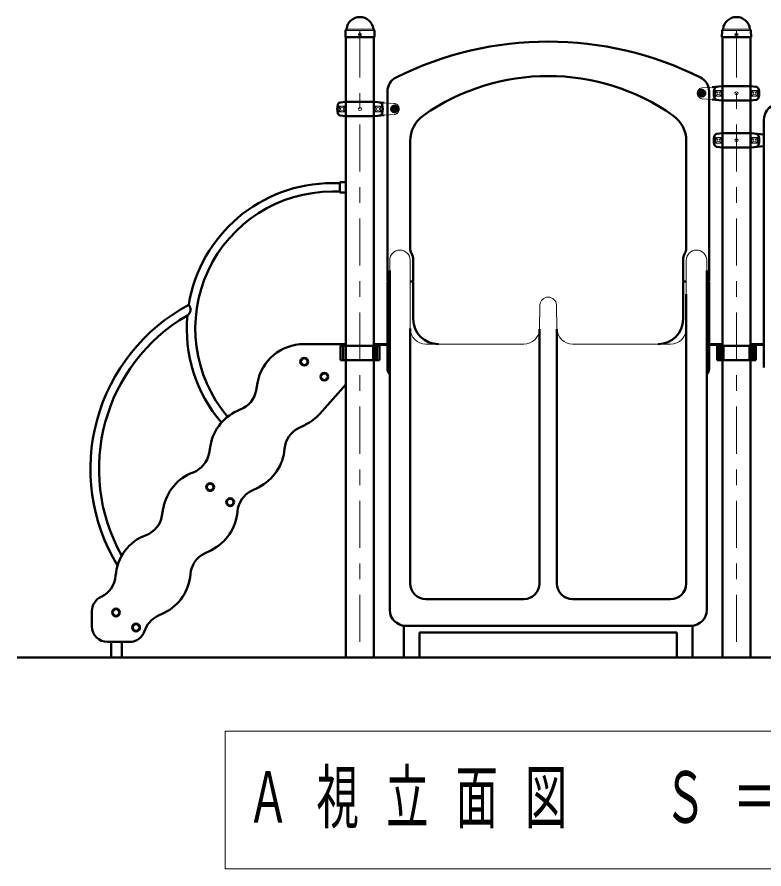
# Model space of a CAD drawing. Units: millimetres on the paper, scale 1:50. Extents: x -385 to 0, y -594 to 267.
# Drawn here: x -307.1 to -259.5, y -246.1 to -191.7 of the extents above; entities that cross this region are included whole.
import ezdxf

# ---------------------------------------------------------------- set-up
doc = ezdxf.new("R2010")
doc.units = ezdxf.units.MM
doc.linetypes.add('USER1', pattern=[4.5, 2.5, -2])
doc.linetypes.add('USER2', pattern=[6, 3, -1, 1, -1])
doc.layers.add('LY_1', color=140, linetype='Continuous', lineweight=50)
doc.styles.add('ＭＳ ゴシック', font='')
doc.styles.get('ＭＳ ゴシック').set_extended_font_data('MS Gothic')

msp = doc.modelspace()

# ---------------------------------------------------------------- linework, layer by layer
at = {"layer": 'LY_1'}
for p, q in [((-286.172, -193), (-286.164, -192.603)), ((-286.14, -192.545), (-286.118, -192.524)), ((-284.347, -192.545), (-284.369, -192.524)), ((-284.315, -193), (-284.323, -192.603)), ((-262.172, -193), (-262.164, -192.603)), ((-262.172, -193), (-262.164, -192.603)), ((-262.14, -192.545), (-262.118, -192.524)), ((-262.14, -192.545), (-262.118, -192.524)), ((-260.347, -192.545), (-260.369, -192.524)), ((-260.347, -192.545), (-260.369, -192.524)), ((-260.315, -193), (-260.323, -192.603)), ((-260.315, -193), (-260.323, -192.603)), ((-286.172, -193), (-286.163, -193.01)), ((-284.324, -193.01), (-286.163, -193.01)), ((-286.135, -193.01), (-286.135, -232.59)), ((-284.353, -193.01), (-284.353, -232.59)), ((-284.324, -193.01), (-284.315, -193)), ((-262.172, -193), (-262.163, -193.01)), ((-262.172, -193), (-262.163, -193.01)), ((-260.324, -193.01), (-262.163, -193.01)), ((-260.324, -193.01), (-262.163, -193.01)), ((-262.135, -193.01), (-262.135, -232.59)), ((-260.353, -193.01), (-260.353, -232.59)), ((-260.324, -193.01), (-260.315, -193)), ((-260.324, -193.01), (-260.315, -193)), ((-262.164, -196.14), (-262.794, -196.195)), ((-262.164, -196.14), (-262.794, -196.195)), ((-260.324, -196.14), (-262.164, -196.14)), ((-260.324, -196.14), (-262.164, -196.14)), ((-260.324, -196.14), (-260.008, -196.168)), ((-260.324, -196.14), (-260.008, -196.168)), ((-283.494, -208.53), (-283.494, -196.474)), ((-263.524, -196.544), (-263.444, -196.498)), ((-263.524, -196.544), (-263.524, -196.636)), ((-263.524, -196.636), (-263.444, -196.683)), ((-263.444, -196.498), (-263.364, -196.544)), ((-263.444, -196.683), (-263.364, -196.636)), ((-263.364, -196.544), (-263.364, -196.636)), ((-262.994, -208.53), (-262.994, -196.474)), ((-286.164, -197.14), (-286.479, -197.168)), ((-286.164, -197.14), (-286.479, -197.168)), ((-286.164, -197.14), (-284.323, -197.14)), ((-286.164, -197.14), (-284.323, -197.14)), ((-284.324, -197.14), (-283.694, -197.195)), ((-284.324, -197.14), (-283.694, -197.195)), ((-262.164, -197.04), (-262.794, -196.985)), ((-262.164, -197.04), (-262.794, -196.985)), ((-260.324, -197.04), (-262.164, -197.04)), ((-260.324, -197.04), (-262.164, -197.04)), ((-260.324, -197.04), (-260.008, -197.013)), ((-260.324, -197.04), (-260.008, -197.013)), ((-283.124, -197.544), (-283.044, -197.498)), ((-283.124, -197.544), (-283.124, -197.636)), ((-283.124, -197.636), (-283.044, -197.683)), ((-283.044, -197.498), (-282.964, -197.544)), ((-283.044, -197.683), (-282.964, -197.636)), ((-282.964, -197.544), (-282.964, -197.636)), ((-286.164, -198.04), (-286.479, -198.013)), ((-286.164, -198.04), (-286.479, -198.013)), ((-286.164, -198.04), (-284.323, -198.04)), ((-286.164, -198.04), (-284.323, -198.04)), ((-284.324, -198.04), (-283.694, -197.985)), ((-284.324, -198.04), (-283.694, -197.985)), ((-259.494, -214.09), (-259.494, -198.259)), ((-262.164, -199.14), (-262.479, -199.168)), ((-262.164, -199.14), (-260.323, -199.14)), ((-260.324, -199.14), (-259.494, -199.213)), ((-282.044, -199.635), (-282.044, -206.493)), ((-282.044, -206.493), (-282.044, -199.635)), ((-264.444, -199.635), (-264.444, -206.493)), ((-260.324, -200.04), (-259.494, -199.968)), ((-262.164, -200.04), (-262.479, -200.013)), ((-262.164, -200.04), (-260.323, -200.04)), ((-287.01, -202.318), (-286.516, -202.318)), ((-286.516, -202.27), (-286.516, -202.91)), ((-286.516, -202.27), (-286.516, -202.91)), ((-286.516, -202.27), (-286.135, -202.27)), ((-286.516, -202.27), (-286.135, -202.27)), ((-287.01, -202.862), (-286.516, -202.862)), ((-286.516, -202.91), (-286.135, -202.91)), ((-286.516, -202.91), (-286.135, -202.91)), ((-281.844, -207.227), (-281.844, -208.53)), ((-264.644, -207.227), (-264.644, -208.53)), ((-283.344, -207.89), (-283.344, -229.552)), ((-263.144, -207.89), (-263.144, -229.552)), ((-283.494, -214.19), (-283.494, -208.65)), ((-283.434, -208.59), (-283.344, -208.59)), ((-282.044, -208.59), (-281.904, -208.59)), ((-281.974, -208.59), (-281.904, -208.59)), ((-281.844, -208.65), (-281.844, -210.99)), ((-264.644, -208.65), (-264.644, -210.99)), ((-264.444, -208.59), (-264.584, -208.59)), ((-263.144, -208.59), (-263.054, -208.59)), ((-262.994, -214.19), (-262.994, -208.65)), ((-264.444, -209.415), (-264.444, -227.852)), ((-282.044, -211.59), (-282.044, -227.852)), ((-273.796, -211.64), (-273.796, -227.852)), ((-272.691, -211.64), (-272.691, -227.852)), ((-288.823, -212.59), (-286.135, -212.59)), ((-284.007, -212.71), (-286.48, -212.71)), ((-286.48, -212.71), (-286.48, -213.61)), ((-286.314, -212.71), (-286.314, -213.61)), ((-284.409, -212.71), (-284.409, -213.61)), ((-284.353, -212.59), (-283.494, -212.59)), ((-284.353, -212.636), (-283.494, -212.636)), ((-284.222, -212.71), (-284.222, -213.61)), ((-284.163, -212.71), (-284.163, -213.61)), ((-284.007, -212.71), (-284.007, -213.61)), ((-262.135, -212.59), (-262.994, -212.59)), ((-262.135, -212.636), (-262.994, -212.636)), ((-262.48, -212.71), (-260.007, -212.71)), ((-262.48, -212.71), (-262.48, -213.61)), ((-260.007, -212.71), (-262.48, -212.71)), ((-262.48, -212.71), (-262.48, -213.61)), ((-262.324, -212.71), (-262.324, -213.61)), ((-262.314, -212.71), (-262.314, -213.61)), ((-262.265, -212.71), (-262.265, -213.61)), ((-262.078, -212.71), (-262.078, -213.61)), ((-260.409, -212.71), (-260.409, -213.61)), ((-260.353, -212.59), (-259.494, -212.59)), ((-260.353, -212.636), (-259.494, -212.636)), ((-260.222, -212.71), (-260.222, -213.61)), ((-260.174, -212.71), (-260.174, -213.61)), ((-260.163, -212.71), (-260.163, -213.61)), ((-260.007, -212.71), (-260.007, -213.61)), ((-260.007, -212.71), (-260.007, -213.61)), ((-284.007, -213.61), (-286.48, -213.61)), ((-262.48, -213.61), (-260.007, -213.61)), ((-260.007, -213.61), (-262.48, -213.61)), ((-291.862, -215.552), (-291.776, -215.06)), ((-286.135, -215.164), (-287.8, -217.034)), ((-289.161, -217.951), (-288.713, -217.73)), ((-294.862, -219.552), (-294.776, -219.06)), ((-292.161, -221.951), (-291.713, -221.73)), ((-297.862, -223.552), (-297.776, -223.06)), ((-295.161, -225.951), (-294.713, -225.73)), ((-281.044, -228.852), (-274.796, -228.852)), ((-271.691, -228.852), (-265.444, -228.852)), ((-302.329, -230.59), (-302.329, -229.625)), ((-298.161, -229.951), (-297.713, -229.73)), ((-282.444, -230.547), (-282.444, -232.59)), ((-282.344, -230.552), (-264.144, -230.552)), ((-264.044, -230.547), (-264.044, -232.59)), ((-281.444, -230.99), (-281.444, -232.59)), ((-281.444, -230.99), (-265.044, -230.99)), ((-265.044, -230.99), (-265.044, -232.59)), ((-301.329, -231.59), (-299.929, -231.59)), ((-301.094, -232.59), (-301.094, -231.59)), ((-300.414, -232.59), (-300.414, -231.59))]:
    msp.add_line(p, q, dxfattribs=at)
at = {"layer": 'LY_1', "color": 7, "lineweight": 13}
for p, q in [((-284.35, -192.58), (-286.137, -192.58)), ((-284.386, -192.51), (-286.098, -192.51)), ((-260.35, -192.58), (-262.137, -192.58)), ((-260.35, -192.58), (-262.137, -192.58)), ((-260.386, -192.51), (-262.098, -192.51)), ((-260.386, -192.51), (-262.098, -192.51)), ((-262.578, -196.775), (-262.578, -196.405)), ((-262.209, -196.405), (-262.578, -196.405)), ((-262.578, -196.775), (-262.578, -196.405)), ((-262.209, -196.405), (-262.578, -196.405)), ((-260.278, -196.405), (-259.909, -196.405)), ((-260.278, -196.405), (-259.909, -196.405)), ((-259.909, -196.775), (-259.909, -196.405)), ((-259.909, -196.775), (-259.909, -196.405)), ((-262.209, -196.775), (-262.578, -196.775)), ((-262.209, -196.775), (-262.578, -196.775)), ((-260.278, -196.775), (-259.909, -196.775)), ((-260.278, -196.775), (-259.909, -196.775)), ((-286.578, -197.775), (-286.578, -197.405)), ((-286.209, -197.405), (-286.578, -197.405)), ((-286.578, -197.775), (-286.578, -197.405)), ((-286.209, -197.405), (-286.578, -197.405)), ((-286.209, -197.775), (-286.578, -197.775)), ((-286.209, -197.775), (-286.578, -197.775)), ((-284.278, -197.405), (-283.909, -197.405)), ((-284.278, -197.405), (-283.909, -197.405)), ((-284.278, -197.775), (-283.909, -197.775)), ((-284.278, -197.775), (-283.909, -197.775)), ((-283.909, -197.775), (-283.909, -197.405)), ((-283.909, -197.775), (-283.909, -197.405)), ((-262.578, -199.775), (-262.578, -199.405)), ((-262.209, -199.405), (-262.578, -199.405)), ((-260.278, -199.405), (-259.909, -199.405)), ((-259.909, -199.775), (-259.909, -199.405)), ((-262.209, -199.775), (-262.578, -199.775)), ((-260.278, -199.775), (-259.909, -199.775)), ((-283.344, -207.24), (-283.344, -207.89)), ((-282.044, -207.24), (-282.044, -211.59)), ((-264.444, -207.24), (-264.444, -211.59)), ((-263.144, -207.24), (-263.144, -207.89)), ((-273.796, -211.64), (-273.768, -210.09)), ((-272.691, -211.64), (-272.719, -210.09)), ((-281.044, -212.59), (-274.795, -212.59)), ((-265.444, -212.59), (-271.692, -212.59)), ((-293.839, -237.272), (-293.839, -246.072)), ((-237.039, -237.272), (-293.839, -237.272)), ((-293.839, -246.072), (-237.039, -246.072))]:
    msp.add_line(p, q, dxfattribs=at)
at = {"layer": 'LY_1', "color": 7, "linetype": 'USER2', "lineweight": 13}
for p, q in [((-285.244, -192.58), (-285.244, -232.59)), ((-261.244, -192.58), (-261.244, -232.59))]:
    msp.add_line(p, q, dxfattribs=at)
at = {"layer": 'LY_1', "color": 7, "linetype": 'USER1', "lineweight": 13}
for p, q in [((-262.144, -196.16), (-262.144, -197.02)), ((-262.144, -196.16), (-262.144, -197.02)), ((-260.344, -196.16), (-260.344, -197.02)), ((-260.344, -196.16), (-260.344, -197.02)), ((-262.794, -196.195), (-263.424, -196.242)), ((-262.794, -196.195), (-263.424, -196.242)), ((-286.144, -197.16), (-286.144, -198.02)), ((-286.144, -197.16), (-286.144, -198.02)), ((-284.344, -197.16), (-284.344, -198.02)), ((-284.344, -197.16), (-284.344, -198.02)), ((-283.694, -197.195), (-283.063, -197.242)), ((-283.694, -197.195), (-283.063, -197.242)), ((-262.794, -196.985), (-263.424, -196.939)), ((-262.794, -196.985), (-263.424, -196.939)), ((-283.694, -197.985), (-283.063, -197.939)), ((-283.694, -197.985), (-283.063, -197.939))]:
    msp.add_line(p, q, dxfattribs=at)
at = {"layer": 'LY_1', "color": 7}
msp.add_line((-307.099, -232.59), (-225.845, -232.59), dxfattribs=at)
at = {"layer": 'LY_1'}
for centre, radius in [((-285.244, -192.85), 0.06), ((-261.244, -192.85), 0.06), ((-261.244, -192.85), 0.06), ((-263.444, -196.59), 0.21), ((-263.444, -196.59), 0.15), ((-283.044, -197.59), 0.21), ((-283.044, -197.59), 0.15), ((-288.794, -213.71), 0.25), ((-287.514, -214.67), 0.25), ((-294.794, -221.71), 0.25), ((-293.514, -222.67), 0.25), ((-300.794, -229.71), 0.25), ((-299.514, -230.67), 0.25)]:
    msp.add_circle(centre, radius, dxfattribs=at)
at = {"layer": 'LY_1', "color": 7, "lineweight": 13}
for centre, radius in [((-263.444, -196.59), 0.24), ((-263.444, -196.59), 0.11), ((-262.394, -196.59), 0.185), ((-262.394, -196.59), 0.185), ((-262.394, -196.59), 0.1), ((-262.394, -196.59), 0.1), ((-261.244, -196.59), 0.1), ((-261.244, -196.59), 0.1), ((-260.094, -196.59), 0.185), ((-260.094, -196.59), 0.185), ((-260.094, -196.59), 0.1), ((-260.094, -196.59), 0.1), ((-286.394, -197.59), 0.185), ((-286.394, -197.59), 0.185), ((-286.394, -197.59), 0.1), ((-286.394, -197.59), 0.1), ((-285.244, -197.59), 0.1), ((-285.244, -197.59), 0.1), ((-284.094, -197.59), 0.185), ((-284.094, -197.59), 0.185), ((-284.094, -197.59), 0.1), ((-284.094, -197.59), 0.1), ((-283.044, -197.59), 0.24), ((-283.044, -197.59), 0.11), ((-262.394, -199.59), 0.185), ((-260.094, -199.59), 0.185), ((-262.394, -199.59), 0.1), ((-261.244, -199.59), 0.1), ((-260.094, -199.59), 0.1), ((-288.794, -213.71), 0.171), ((-287.514, -214.67), 0.171), ((-294.794, -221.71), 0.171), ((-293.514, -222.67), 0.171), ((-300.794, -229.71), 0.171), ((-299.514, -230.67), 0.171)]:
    msp.add_circle(centre, radius, dxfattribs=at)
at = {"layer": 'LY_1', "color": 7, "linetype": 'USER1', "lineweight": 13}
for centre, radius in [((-263.444, -196.59), 0.15), ((-263.444, -196.59), 0.15), ((-263.444, -196.59), 0.125), ((-283.044, -197.59), 0.15), ((-283.044, -197.59), 0.15), ((-283.044, -197.59), 0.125)]:
    msp.add_circle(centre, radius, dxfattribs=at)
at = {"layer": 'LY_1'}
for centre, radius, start, end in [((-285.244, -192.59), 0.864, 90, 173.3676), ((-285.244, -192.59), 0.864, 6.6324, 90), ((-261.244, -192.59), 0.864, 90, 173.3676), ((-261.244, -192.59), 0.864, 90, 173.3676), ((-261.244, -192.59), 0.864, 6.6324, 90), ((-261.244, -192.59), 0.864, 6.6324, 90), ((-286.08, -192.605), 0.084, 135, 178.996), ((-286.157, -192.484), 0.056, 315, 353.3676), ((-284.33, -192.484), 0.056, 186.6324, 225), ((-284.407, -192.605), 0.084, 1.0039, 45), ((-262.08, -192.605), 0.084, 135, 178.996), ((-262.08, -192.605), 0.084, 135, 178.996), ((-262.157, -192.484), 0.056, 315, 353.3676), ((-262.157, -192.484), 0.056, 315, 353.3676), ((-260.33, -192.484), 0.056, 186.6324, 225), ((-260.33, -192.484), 0.056, 186.6324, 225), ((-260.407, -192.605), 0.084, 1.0039, 45), ((-260.407, -192.605), 0.084, 1.0039, 45), ((-273.244, -214.967), 21.678, 63.4265, 116.5735), ((-282.494, -196.474), 1, 116.5735, 180), ((-273.244, -209.338), 13.849, 54.9768, 125.0232), ((-263.994, -196.474), 1, 0, 63.4265), ((-262.462, -196.367), 0.2, 95, 163.8038), ((-262.462, -196.367), 0.2, 95, 163.8038), ((-260.025, -196.367), 0.2, 16.1962, 85), ((-260.025, -196.367), 0.2, 16.1962, 85), ((-261.694, -196.59), 1, 163.8038, 196.1962), ((-261.694, -196.59), 1, 163.8038, 196.1962), ((-260.794, -196.59), 1, 343.8037, 16.1962), ((-260.794, -196.59), 1, 343.8037, 16.1962), ((-286.462, -197.367), 0.2, 95, 163.8038), ((-286.462, -197.367), 0.2, 95, 163.8038), ((-284.025, -197.367), 0.2, 16.1962, 85), ((-284.025, -197.367), 0.2, 16.1962, 85), ((-262.462, -196.813), 0.2, 196.1962, 265), ((-262.462, -196.813), 0.2, 196.1962, 265), ((-260.025, -196.813), 0.2, 275, 343.8037), ((-260.025, -196.813), 0.2, 275, 343.8037), ((-285.694, -197.59), 1, 163.8038, 196.1962), ((-285.694, -197.59), 1, 163.8038, 196.1962), ((-284.794, -197.59), 1, 343.8037, 16.1962), ((-284.794, -197.59), 1, 343.8037, 16.1962), ((-258.494, -198.268), 1, 123, 180), ((-286.462, -197.813), 0.2, 196.1962, 265), ((-286.462, -197.813), 0.2, 196.1962, 265), ((-284.025, -197.813), 0.2, 275, 343.8037), ((-284.025, -197.813), 0.2, 275, 343.8037), ((-280.044, -199.635), 2, 125.0232, 180), ((-266.444, -199.635), 2, 0, 54.9768), ((-261.694, -199.59), 1, 163.8038, 196.1962), ((-262.462, -199.367), 0.2, 95, 163.8038), ((-260.025, -199.367), 0.2, 16.1962, 85), ((-260.794, -199.59), 1, 343.8037, 16.1962), ((-262.462, -199.813), 0.2, 196.1962, 265), ((-260.025, -199.813), 0.2, 275, 343.8037), ((-287.01, -211.59), 9.272, 90, 170.6497), ((-287.01, -211.59), 8.728, 90, 220.1937), ((-281.444, -206.493), 0.6, 180, 210.4503), ((-265.044, -206.493), 0.6, 329.5496, 0), ((-282.694, -207.227), 0.85, 0, 30.4504), ((-263.794, -207.227), 0.85, 149.5497, 180), ((-283.434, -208.53), 0.06, 180, 270), ((-283.434, -208.65), 0.06, 90, 180), ((-281.904, -208.53), 0.06, 270, 0), ((-281.904, -208.65), 0.06, 0, 90), ((-264.584, -208.53), 0.06, 180, 270), ((-264.584, -208.65), 0.06, 90, 180), ((-263.054, -208.53), 0.06, 270, 0), ((-263.054, -208.65), 0.06, 0, 90), ((-290.548, -220.547), 11.872, 118.2002, 211.2927), ((-296.498, -210.381), 0.452, 304.2424, 41.2367), ((-290.548, -220.547), 11.328, 120.1849, 209.3103), ((-287.01, -211.59), 9.272, 174.8294, 220.3827), ((-280.244, -210.99), 1.6, 180, 270), ((-266.244, -210.99), 1.6, 270, 0), ((-288.823, -215.59), 3, 90, 170), ((-283.094, -214.19), 0.4, 180, 231.3178), ((-263.394, -214.19), 0.4, 308.6822, 0), ((-293.438, -215.274), 1.6, 290.5794, 350), ((-291.821, -219.581), 3, 110.5794, 170), ((-290.04, -215.039), 3, 296.2602, 318.3173), ((-288.453, -219.386), 1.6, 116.2602, 175.6808), ((-296.438, -219.274), 1.6, 290.5794, 350), ((-293.04, -219.039), 3, 296.2602, 355.6808), ((-294.821, -223.581), 3, 110.5794, 170), ((-291.453, -223.386), 1.6, 116.2602, 175.6808), ((-296.04, -223.039), 3, 296.2602, 355.6808), ((-299.438, -223.274), 1.6, 290.5794, 350), ((-297.821, -227.581), 3, 110.5794, 176.0175), ((-294.453, -227.386), 1.6, 116.2602, 175.6808), ((-302.41, -227.261), 1.6, 294.5833, 356.0175), ((-299.04, -227.039), 3, 296.2602, 355.6808), ((-281.044, -227.852), 1, 180, 270), ((-274.796, -227.852), 1, 270, 0), ((-271.691, -227.852), 1, 180, 270), ((-265.444, -227.852), 1, 270, 0), ((-301.329, -229.625), 1, 114.5833, 180), ((-282.344, -229.552), 1, 180, 270), ((-264.144, -229.552), 1, 270, 0), ((-297.453, -231.386), 1.6, 116.2602, 162.1819), ((-301.329, -230.59), 1, 180, 270), ((-299.929, -230.59), 1, 270, 342.1819)]:
    msp.add_arc(centre, radius, start, end, dxfattribs=at)
at = {"layer": 'LY_1', "color": 7, "linetype": 'USER1', "lineweight": 13}
for centre, radius, start, end in [((-262.164, -196.16), 0.02, 0, 91.9889), ((-262.164, -196.16), 0.02, 0, 91.9889), ((-263.394, -196.59), 0.35, 95, 265), ((-263.394, -196.59), 0.35, 95, 265), ((-284.324, -197.16), 0.02, 88.0111, 180), ((-284.324, -197.16), 0.02, 88.0111, 180), ((-283.093, -197.59), 0.35, 275, 85), ((-283.093, -197.59), 0.35, 275, 85), ((-262.164, -197.02), 0.02, 270, 0), ((-262.164, -197.02), 0.02, 270, 0), ((-284.324, -198.02), 0.02, 180, 270), ((-284.324, -198.02), 0.02, 180, 270)]:
    msp.add_arc(centre, radius, start, end, dxfattribs=at)
at = {"layer": 'LY_1', "color": 7, "lineweight": 13}
for centre, radius, start, end in [((-264.769, -196.59), 2.567, 355.8705, 4.1295), ((-264.769, -196.59), 2.567, 355.8705, 4.1295), ((-257.718, -196.59), 2.567, 175.8705, 184.1295), ((-257.718, -196.59), 2.567, 175.8705, 184.1295), ((-288.769, -197.59), 2.567, 355.8705, 4.1295), ((-288.769, -197.59), 2.567, 355.8705, 4.1295), ((-281.718, -197.59), 2.567, 175.8705, 184.1295), ((-281.718, -197.59), 2.567, 175.8705, 184.1295), ((-264.769, -199.59), 2.567, 355.8705, 4.1295), ((-257.718, -199.59), 2.567, 175.8705, 184.1295), ((-282.694, -207.24), 0.65, 0, 180), ((-263.794, -207.24), 0.65, 0, 180), ((-273.244, -210.116), 0.526, 2.8624, 177.1376), ((-281.044, -211.59), 1, 180, 270), ((-274.795, -211.59), 1, 270, 357.1376), ((-271.692, -211.59), 1, 182.8624, 270), ((-265.444, -211.59), 1, 270, 0)]:
    msp.add_arc(centre, radius, start, end, dxfattribs=at)

# ---------------------------------------------------------------- texts
at = {"layer": 'LY_1', "color": 7, "insert": (-292.439, -241.672), "char_height": 3.299, "attachment_point": 4, "style": 'ＭＳ ゴシック'}
msp.add_mtext('\\T1.64;\\W0.6;Ａ視立面図\u3000Ｓ＝１／５０', dxfattribs=at)

doc.saveas('drawing.dxf')
